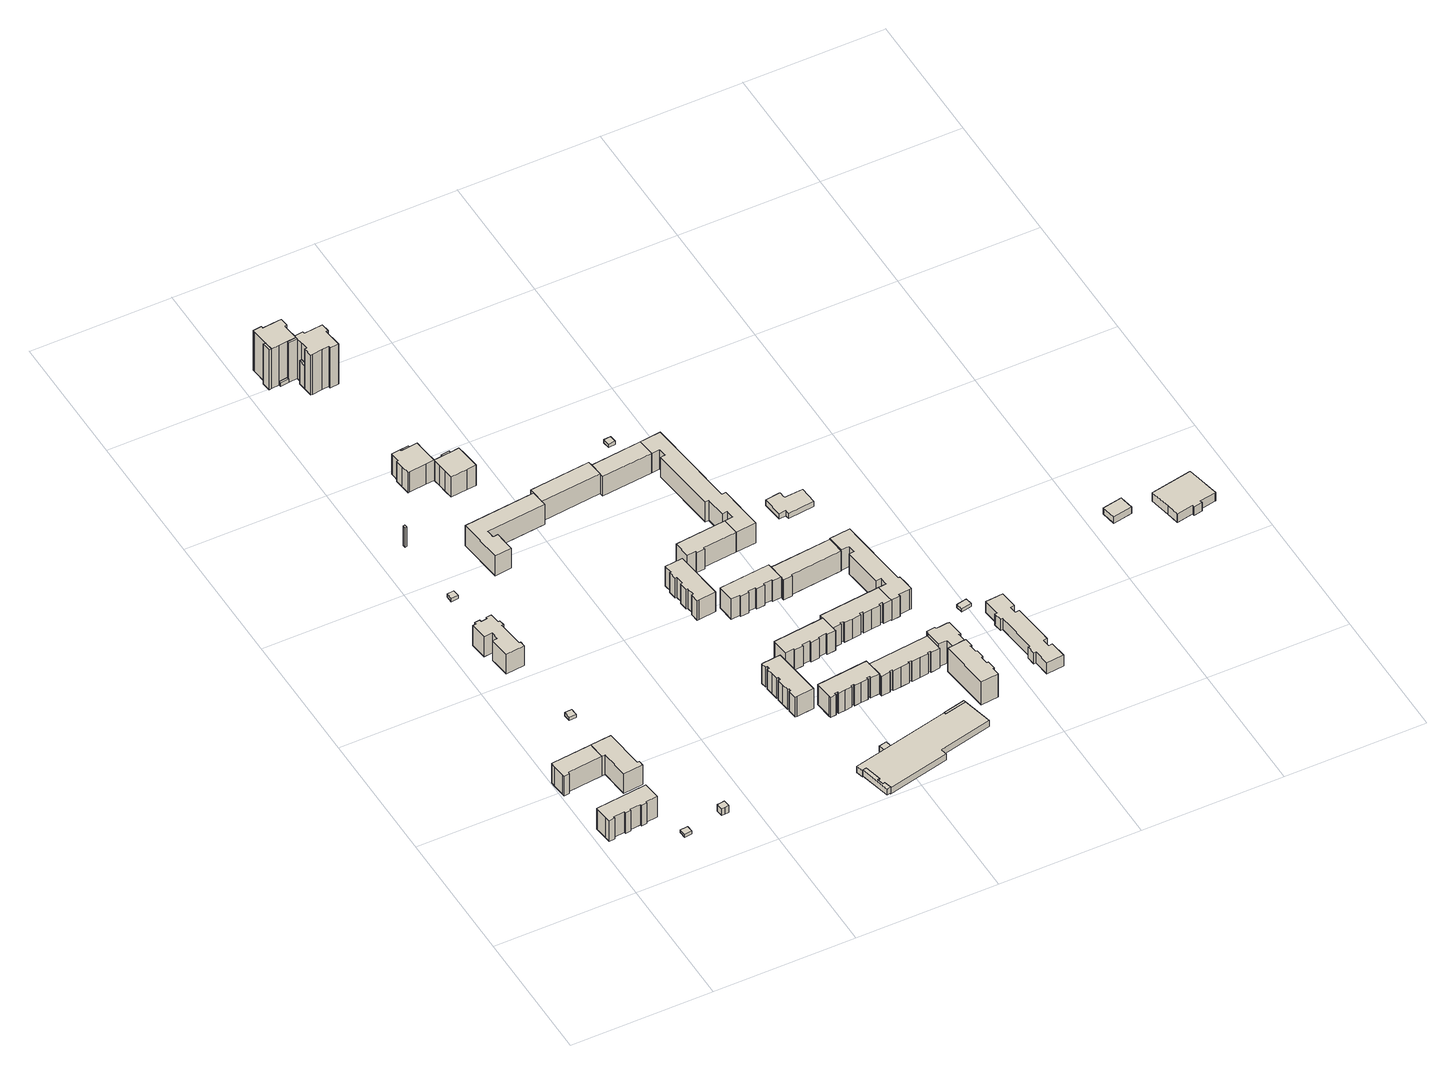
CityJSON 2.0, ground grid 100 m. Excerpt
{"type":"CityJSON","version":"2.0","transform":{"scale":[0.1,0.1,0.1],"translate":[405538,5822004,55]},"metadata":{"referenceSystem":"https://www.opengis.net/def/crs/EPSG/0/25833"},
"CityObjects":{
"building1":{"type":"Building","attributes":{"Gemeindeschluessel":"11000010","BezugspunktDach":"2200","function":"31001_1010","measuredHeight":17.61,"storeysAboveGround":5},"address":[{"country":"Germany","locality":"Berlin","thoroughfareNumber":"110, 112, 114","thoroughfareName":"Tangermünder Straße"}],"geometry":[{"type":"Solid","lod":"1","boundaries":[[[[0,1,2,3,4,5,6,7,8,9,10,11,12,13,14,15]],[[16,17,18,19,20,21,22,23,24,25,26,27,28,29,30,31]],[[16,31,15,14]],[[17,16,14,13]],[[18,17,13,12]],[[19,18,12,11]],[[20,19,11,10]],[[21,20,10,9]],[[22,21,9,8]],[[23,22,8,7]],[[24,23,7,6]],[[25,24,6,5]],[[26,25,5,4]],[[27,26,4,3]],[[28,27,3,2]],[[29,28,2,1]],[[30,29,1,0]],[[31,30,0,15]]]]}]},
"building2":{"type":"Building","attributes":{"Gemeindeschluessel":"11000010","BezugspunktDach":"2200","function":"31001_1010","measuredHeight":16.76,"storeysAboveGround":5},"address":[{"country":"Germany","locality":"Berlin","thoroughfareNumber":"14A, 14B","thoroughfareName":"Hellersdorfer Promenade"},{"country":"Germany","locality":"Berlin","thoroughfareNumber":"102, 104","thoroughfareName":"Tangermünder Straße"}],"geometry":[{"type":"Solid","lod":"1","boundaries":[[[[32,33,34,35,36,37,38,39,40]],[[41,42,43,44,45,46,47,48,49]],[[41,49,40,39]],[[42,41,39,38]],[[43,42,38,37]],[[44,43,37,36]],[[45,44,36,35]],[[46,45,35,34]],[[47,46,34,33]],[[48,47,33,32]],[[49,48,32,40]]]]}]},
"building3":{"type":"Building","attributes":{"Gemeindeschluessel":"11000010","BezugspunktDach":"2200","function":"31001_2523","measuredHeight":2.46,"storeysAboveGround":1},"address":[{"country":"Germany","locality":"Berlin","thoroughfareNumber":"110 (1)","thoroughfareName":"Tangermünder Straße"}],"geometry":[{"type":"Solid","lod":"1","boundaries":[[[[50,51,52,53]],[[54,55,56,57]],[[54,57,53,52]],[[55,54,52,51]],[[56,55,51,50]],[[57,56,50,53]]]]}]},
"building4":{"type":"Building","attributes":{"Gemeindeschluessel":"11000010","BezugspunktDach":"2200","function":"31001_1010","measuredHeight":16.7,"storeysAboveGround":5},"address":[{"country":"Germany","locality":"Berlin","thoroughfareNumber":"14C, 14D","thoroughfareName":"Hellersdorfer Promenade"},{"country":"Germany","locality":"Berlin","thoroughfareNumber":"106","thoroughfareName":"Tangermünder Straße"}],"geometry":[{"type":"Solid","lod":"1","boundaries":[[[[58,59,60,61,62,63,64,65]],[[66,67,68,69,70,71,72,73]],[[66,73,65,64]],[[67,66,64,63]],[[68,67,63,62]],[[69,68,62,61]],[[70,69,61,60]],[[71,70,60,59]],[[72,71,59,58]],[[73,72,58,65]]]]}]},
"building5":{"type":"Building","attributes":{"Gemeindeschluessel":"11000010","BezugspunktDach":"2200","function":"31001_2523","measuredHeight":2.69,"storeysAboveGround":1},"address":[{"country":"Germany","locality":"Berlin","thoroughfareNumber":"84 (1)","thoroughfareName":"Tangermünder Straße"}],"geometry":[{"type":"Solid","lod":"1","boundaries":[[[[74,75,76,77]],[[78,79,80,81]],[[78,81,77,76]],[[79,78,76,75]],[[80,79,75,74]],[[81,80,74,77]]]]}]},
"building6":{"type":"Building","attributes":{"Gemeindeschluessel":"11000010","BezugspunktDach":"2200","function":"51009_1610","measuredHeight":6.19,"storeysAboveGround":0},"address":[{"country":"Germany","locality":"Berlin"}],"geometry":[{"type":"Solid","lod":"1","boundaries":[[[[82,83,84,85,86,87]],[[88,89,90,91,92,93]],[[88,93,87,86]],[[89,88,86,85]],[[90,89,85,84]],[[91,90,84,83]],[[92,91,83,82]],[[93,92,82,87]]]]}]},
"building7":{"type":"Building","attributes":{"Gemeindeschluessel":"11000010","BezugspunktDach":"2200","function":"31001_1010","measuredHeight":16.79,"storeysAboveGround":5},"address":[{"country":"Germany","locality":"Berlin","thoroughfareNumber":"80, 82","thoroughfareName":"Tangermünder Straße"}],"geometry":[{"type":"Solid","lod":"1","boundaries":[[[[94,95,96,97,98,99,100,101,102,103,104,105,106,107,108,109,110,111,112,113,114]],[[115,116,117,118,119,120,121,122,123,124,125,126,127,128,129,130,131,132,133,134,135]],[[115,135,114,113]],[[116,115,113,112]],[[117,116,112,111]],[[118,117,111,110]],[[119,118,110,109]],[[120,119,109,108]],[[121,120,108,107]],[[122,121,107,106]],[[123,122,106,105]],[[124,123,105,104]],[[125,124,104,103]],[[126,125,103,102]],[[127,126,102,101]],[[128,127,101,100]],[[129,128,100,99]],[[130,129,99,98]],[[131,130,98,97]],[[132,131,97,96]],[[133,132,96,95]],[[134,133,95,94]],[[135,134,94,114]]]]}]},
"building8":{"type":"Building","attributes":{"Gemeindeschluessel":"11000010","BezugspunktDach":"2200","function":"31001_2523","measuredHeight":2.79,"storeysAboveGround":1},"address":[{"country":"Germany","locality":"Berlin","thoroughfareNumber":"58 (1)","thoroughfareName":"Tangermünder Straße"}],"geometry":[{"type":"Solid","lod":"1","boundaries":[[[[136,137,138,139]],[[140,141,142,143]],[[140,143,139,138]],[[141,140,138,137]],[[142,141,137,136]],[[143,142,136,139]]]]}]},
"building9":{"type":"Building","attributes":{"Gemeindeschluessel":"11000010","BezugspunktDach":"2200","function":"51009_1610","measuredHeight":16.73,"storeysAboveGround":0},"address":[{"country":"Germany","locality":"Berlin"}],"geometry":[{"type":"Solid","lod":"1","boundaries":[[[[144,145,146,147]],[[148,149,150,151]],[[148,151,147,146]],[[149,148,146,145]],[[150,149,145,144]],[[151,150,144,147]]]]}]},
"building10":{"type":"Building","attributes":{"Gemeindeschluessel":"11000010","BezugspunktDach":"2200","function":"31001_1010","measuredHeight":17.35,"storeysAboveGround":6},"address":[{"country":"Germany","locality":"Berlin","thoroughfareNumber":"51","thoroughfareName":"Tangermünder Straße"}],"geometry":[{"type":"Solid","lod":"1","boundaries":[[[[152,153,154,155,156,157,158,159,160,161,162,163,164,165,166,167]],[[168,169,170,171,172,173,174,175,176,177,178,179,180,181,182,183]],[[168,183,167,166]],[[169,168,166,165]],[[170,169,165,164]],[[171,170,164,163]],[[172,171,163,162]],[[173,172,162,161]],[[174,173,161,160]],[[175,174,160,159]],[[176,175,159,158]],[[177,176,158,157]],[[178,177,157,156]],[[179,178,156,155]],[[180,179,155,154]],[[181,180,154,153]],[[182,181,153,152]],[[183,182,152,167]]]]}]},
"building11":{"type":"Building","attributes":{"Gemeindeschluessel":"11000010","BezugspunktDach":"2200","function":"31001_1010","measuredHeight":16.9,"storeysAboveGround":5},"address":[{"country":"Germany","locality":"Berlin","thoroughfareNumber":"69","thoroughfareName":"Tangermünder Straße"},{"country":"Germany","locality":"Berlin","thoroughfareNumber":"2, 4, 6, 8","thoroughfareName":"Zerbster Straße"}],"geometry":[{"type":"Solid","lod":"1","boundaries":[[[[184,185,186,187,188,189,190,191,192]],[[193,194,195,196,197,198,199,200,201]],[[193,201,192,191]],[[194,193,191,190]],[[195,194,190,189]],[[196,195,189,188]],[[197,196,188,187]],[[198,197,187,186]],[[199,198,186,185]],[[200,199,185,184]],[[201,200,184,192]]]]}]},
"building12":{"type":"Building","attributes":{"Gemeindeschluessel":"11000010","BezugspunktDach":"2200","function":"51009_1610","measuredHeight":16.72,"storeysAboveGround":0},"address":[{"country":"Germany","locality":"Berlin"}],"geometry":[{"type":"Solid","lod":"1","boundaries":[[[[202,203,204,205]],[[206,207,208,209]],[[206,209,205,204]],[[207,206,204,203]],[[208,207,203,202]],[[209,208,202,205]]]]}]},
"building13":{"type":"Building","attributes":{"Gemeindeschluessel":"11000010","BezugspunktDach":"2200","function":"51009_1610","measuredHeight":2.84,"storeysAboveGround":0},"address":[{"country":"Germany","locality":"Berlin"}],"geometry":[{"type":"Solid","lod":"1","boundaries":[[[[210,211,212,213]],[[214,215,216,217]],[[214,217,213,212]],[[215,214,212,211]],[[216,215,211,210]],[[217,216,210,213]]]]}]},
"building14":{"type":"Building","attributes":{"Gemeindeschluessel":"11000010","function":"31001_1010"},"address":[{"country":"Germany","locality":"Berlin","thoroughfareNumber":"11","thoroughfareName":"Tangermünder Straße"}],"children":["building14-1","building14-2","building14-3"]},
"building14-1":{"type":"BuildingPart","attributes":{"BezugspunktDach":"2200","measuredHeight":34.03,"storeysAboveGround":12},"parents":["building14"],"geometry":[{"type":"Solid","lod":"1","boundaries":[[[[218,219,220,221,222,223,224,225,226,227,228,229,230,231,232]],[[233,234,235,236,237,238,239,240,241,242,243,244,245,246,247]],[[233,247,232,231]],[[234,233,231,230]],[[235,234,230,229]],[[236,235,229,228]],[[237,236,228,227]],[[238,237,227,226]],[[239,238,226,225]],[[240,239,225,224]],[[241,240,224,223]],[[243,242,222,221]],[[244,243,221,220]],[[246,245,219,218]],[[247,246,218,232]],[[242,241,223,222]],[[245,244,220,219]]]]}]},
"building14-2":{"type":"BuildingPart","attributes":{"BezugspunktDach":"2200","measuredHeight":34.03,"storeysAboveGround":12},"parents":["building14"],"geometry":[{"type":"Solid","lod":"1","boundaries":[[[[248,249,223,222]],[[241,250,251,242]],[[250,241,223,249]],[[251,250,249,248]],[[242,251,248,222]],[[241,242,222,223]]]]}]},
"building14-3":{"type":"BuildingPart","attributes":{"BezugspunktDach":"2200","measuredHeight":34.03,"storeysAboveGround":12},"parents":["building14"],"geometry":[{"type":"Solid","lod":"1","boundaries":[[[[252,220,219,253]],[[245,244,254,255]],[[245,255,253,219]],[[254,244,220,252]],[[255,254,252,253]],[[244,245,219,220]]]]}]},
"building15":{"type":"Building","attributes":{"Gemeindeschluessel":"11000010","BezugspunktDach":"2200","function":"51009_1610","measuredHeight":4.94,"storeysAboveGround":0},"address":[{"country":"Germany","locality":"Berlin"}],"geometry":[{"type":"Solid","lod":"1","boundaries":[[[[256,257,258,259,260,261,262,263]],[[264,265,266,267,268,269,270,271]],[[264,271,263,262]],[[265,264,262,261]],[[266,265,261,260]],[[267,266,260,259]],[[268,267,259,258]],[[269,268,258,257]],[[270,269,257,256]],[[271,270,256,263]]]]}]},
"building16":{"type":"Building","attributes":{"Gemeindeschluessel":"11000010","BezugspunktDach":"2200","function":"51009_1610","measuredHeight":19.76,"storeysAboveGround":0},"address":[{"country":"Germany","locality":"Berlin"}],"geometry":[{"type":"Solid","lod":"1","boundaries":[[[[272,273,274,275]],[[276,277,278,279]],[[276,279,275,274]],[[277,276,274,273]],[[278,277,273,272]],[[279,278,272,275]]]]}]},
"building17":{"type":"Building","attributes":{"Gemeindeschluessel":"11000010","BezugspunktDach":"2200","function":"31001_1010","measuredHeight":17.33,"storeysAboveGround":6},"address":[{"country":"Germany","locality":"Berlin","thoroughfareNumber":"53","thoroughfareName":"Tangermünder Straße"}],"geometry":[{"type":"Solid","lod":"1","boundaries":[[[[280,281,282,283,284,285,286,287,288,289,290,291]],[[292,293,294,295,296,297,298,299,300,301,302,178]],[[292,178,291,290]],[[293,292,290,289]],[[294,293,289,288]],[[295,294,288,287]],[[296,295,287,286]],[[297,296,286,285]],[[298,297,285,284]],[[299,298,284,283]],[[300,299,283,282]],[[301,300,282,281]],[[302,301,281,280]],[[178,302,280,291]]]]}]},
"building18":{"type":"Building","attributes":{"Gemeindeschluessel":"11000010","BezugspunktDach":"2200","function":"51009_1610","measuredHeight":17.05,"storeysAboveGround":0},"address":[{"country":"Germany","locality":"Berlin"}],"geometry":[{"type":"Solid","lod":"1","boundaries":[[[[290,289,303,304]],[[305,306,307,308]],[[305,308,304,303]],[[306,305,303,289]],[[307,306,289,290]],[[308,307,290,304]]]]}]},
"building19":{"type":"Building","attributes":{"Gemeindeschluessel":"11000010","BezugspunktDach":"2200","function":"31001_1010","measuredHeight":34.17,"storeysAboveGround":12},"address":[{"country":"Germany","locality":"Berlin","thoroughfareNumber":"13","thoroughfareName":"Tangermünder Straße"}],"geometry":[{"type":"Solid","lod":"1","boundaries":[[[[309,310,311,312,313,314,315,316,317,318,319,320,321,322,323,324,325,326,327]],[[328,329,330,331,332,333,334,335,336,337,338,339,340,341,342,343,344,345,346]],[[328,346,327,326]],[[329,328,326,325]],[[330,329,325,324]],[[331,330,324,323]],[[332,331,323,322]],[[333,332,322,321]],[[334,333,321,320]],[[335,334,320,319]],[[336,335,319,318]],[[337,336,318,317]],[[338,337,317,316]],[[339,338,316,315]],[[340,339,315,314]],[[341,340,314,313]],[[342,341,313,312]],[[343,342,312,311]],[[344,343,311,310]],[[345,344,310,309]],[[346,345,309,327]]]]}]},
"building20":{"type":"Building","attributes":{"Gemeindeschluessel":"11000010","BezugspunktDach":"2200","function":"31001_1010","measuredHeight":16.89,"storeysAboveGround":5},"address":[{"country":"Germany","locality":"Berlin","thoroughfareNumber":"80, 82, 84","thoroughfareName":"Zerbster Straße"}],"geometry":[{"type":"Solid","lod":"1","boundaries":[[[[347,348,349,350,351,352,353,354,355,356,357,358,359,360,361,362,363,364,365,366]],[[367,368,369,370,371,372,373,374,375,376,377,378,379,380,381,382,383,384,385,386]],[[367,386,366,365]],[[368,367,365,364]],[[369,368,364,363]],[[370,369,363,362]],[[371,370,362,361]],[[372,371,361,360]],[[373,372,360,359]],[[374,373,359,358]],[[375,374,358,357]],[[376,375,357,356]],[[377,376,356,355]],[[378,377,355,354]],[[379,378,354,353]],[[380,379,353,352]],[[381,380,352,351]],[[382,381,351,350]],[[383,382,350,349]],[[384,383,349,348]],[[385,384,348,347]],[[386,385,347,366]]]]}]},
"building21":{"type":"Building","attributes":{"Gemeindeschluessel":"11000010","BezugspunktDach":"2200","function":"51009_1610","measuredHeight":4.41,"storeysAboveGround":0},"address":[{"country":"Germany","locality":"Berlin"}],"geometry":[{"type":"Solid","lod":"1","boundaries":[[[[387,388,389,390]],[[391,392,393,394]],[[391,394,390,389]],[[392,391,389,388]],[[393,392,388,387]],[[394,393,387,390]]]]}]},
"building22":{"type":"Building","attributes":{"Gemeindeschluessel":"11000010","BezugspunktDach":"2200","function":"31001_1010","measuredHeight":16.78,"storeysAboveGround":5},"address":[{"country":"Germany","locality":"Berlin","thoroughfareNumber":"42, 44, 46","thoroughfareName":"Zerbster Straße"}],"geometry":[{"type":"Solid","lod":"1","boundaries":[[[[395,396,397,398,399,400,401,402,403,404,405,406,407,408,409]],[[410,411,412,413,414,415,416,417,418,419,420,421,422,423,424]],[[410,424,409,408]],[[411,410,408,407]],[[412,411,407,406]],[[413,412,406,405]],[[414,413,405,404]],[[415,414,404,403]],[[416,415,403,402]],[[417,416,402,401]],[[418,417,401,400]],[[419,418,400,399]],[[420,419,399,398]],[[421,420,398,397]],[[422,421,397,396]],[[423,422,396,395]],[[424,423,395,409]]]]}]},
"building23":{"type":"Building","attributes":{"Gemeindeschluessel":"11000010","BezugspunktDach":"2200","function":"31001_1010","measuredHeight":17.26,"storeysAboveGround":5},"address":[{"country":"Germany","locality":"Berlin","thoroughfareNumber":"86, 88, 90","thoroughfareName":"Zerbster Straße"}],"geometry":[{"type":"Solid","lod":"1","boundaries":[[[[425,426,427,428,429,430,431,432,433,434,435,436,437,438,439,440,441,442,443,444,445]],[[446,447,448,449,450,451,452,453,454,455,456,457,458,459,460,461,462,463,464,465,466]],[[446,466,445,444]],[[447,446,444,443]],[[448,447,443,442]],[[449,448,442,441]],[[450,449,441,440]],[[451,450,440,439]],[[452,451,439,438]],[[453,452,438,437]],[[454,453,437,436]],[[455,454,436,435]],[[456,455,435,434]],[[457,456,434,433]],[[458,457,433,432]],[[459,458,432,431]],[[460,459,431,430]],[[461,460,430,429]],[[462,461,429,428]],[[463,462,428,427]],[[464,463,427,426]],[[465,464,426,425]],[[466,465,425,445]]]]}]},
"building24":{"type":"Building","attributes":{"Gemeindeschluessel":"11000010","BezugspunktDach":"2200","function":"31001_2054","measuredHeight":5.13,"storeysAboveGround":1},"address":[{"country":"Germany","locality":"Berlin","thoroughfareNumber":"31","thoroughfareName":"Quedlinburger Straße"}],"geometry":[{"type":"Solid","lod":"1","boundaries":[[[[467,468,469,470,471,472,473,474,475,476,477,478,479,480]],[[481,482,483,484,485,486,487,488,489,490,491,492,493,494]],[[481,494,480,479]],[[482,481,479,478]],[[483,482,478,477]],[[484,483,477,476]],[[485,484,476,475]],[[486,485,475,474]],[[487,486,474,473]],[[488,487,473,472]],[[489,488,472,471]],[[490,489,471,470]],[[491,490,470,469]],[[492,491,469,468]],[[493,492,468,467]],[[494,493,467,480]]]]}]},
"building25":{"type":"Building","attributes":{"Gemeindeschluessel":"11000010","BezugspunktDach":"2200","function":"31001_1010","measuredHeight":16.86,"storeysAboveGround":5},"address":[{"country":"Germany","locality":"Berlin","thoroughfareNumber":"10, 12, 14","thoroughfareName":"Zerbster Straße"}],"geometry":[{"type":"Solid","lod":"1","boundaries":[[[[191,190,495,496,497,498]],[[499,500,501,194,193,502]],[[499,502,498,497]],[[500,499,497,496]],[[501,500,496,495]],[[194,501,495,190]],[[193,194,190,191]],[[502,193,191,498]]]]}]},
"building26":{"type":"Building","attributes":{"Gemeindeschluessel":"11000010","BezugspunktDach":"2200","function":"31001_1010","measuredHeight":16.88,"storeysAboveGround":5},"address":[{"country":"Germany","locality":"Berlin","thoroughfareNumber":"74, 76, 78","thoroughfareName":"Zerbster Straße"}],"geometry":[{"type":"Solid","lod":"1","boundaries":[[[[503,504,505,506,507,508,509,510,511,512,513,514,515,516,517,518,519]],[[520,521,522,523,524,525,526,527,528,529,530,531,532,533,534,535,536]],[[520,536,519,518]],[[521,520,518,517]],[[522,521,517,516]],[[523,522,516,515]],[[524,523,515,514]],[[525,524,514,513]],[[526,525,513,512]],[[527,526,512,511]],[[528,527,511,510]],[[529,528,510,509]],[[530,529,509,508]],[[531,530,508,507]],[[532,531,507,506]],[[533,532,506,505]],[[534,533,505,504]],[[535,534,504,503]],[[536,535,503,519]]]]}]},
"building27":{"type":"Building","attributes":{"Gemeindeschluessel":"11000010","BezugspunktDach":"2200","function":"31001_1010","measuredHeight":17.33,"storeysAboveGround":5},"address":[{"country":"Germany","locality":"Berlin","thoroughfareNumber":"48, 50, 52","thoroughfareName":"Zerbster Straße"}],"geometry":[{"type":"Solid","lod":"1","boundaries":[[[[537,538,539,540,541,542,543,544,545,546,547,548,549,550,551,552]],[[553,554,555,556,557,558,559,560,561,562,563,564,565,566,567,568]],[[553,568,552,551]],[[554,553,551,550]],[[555,554,550,549]],[[556,555,549,548]],[[557,556,548,547]],[[558,557,547,546]],[[559,558,546,545]],[[560,559,545,544]],[[561,560,544,543]],[[562,561,543,542]],[[563,562,542,541]],[[564,563,541,540]],[[565,564,540,539]],[[566,565,539,538]],[[567,566,538,537]],[[568,567,537,552]]]]}]},
"building28":{"type":"Building","attributes":{"Gemeindeschluessel":"11000010","BezugspunktDach":"2200","function":"31001_1010","measuredHeight":16.85,"storeysAboveGround":5},"address":[{"country":"Germany","locality":"Berlin","thoroughfareNumber":"36, 38, 40","thoroughfareName":"Zerbster Straße"}],"geometry":[{"type":"Solid","lod":"1","boundaries":[[[[569,570,571,572,573,574,575,576]],[[577,578,579,580,581,582,583,584]],[[577,584,576,575]],[[578,577,575,574]],[[579,578,574,573]],[[580,579,573,572]],[[581,580,572,571]],[[582,581,571,570]],[[583,582,570,569]],[[584,583,569,576]]]]}]},
"building29":{"type":"Building","attributes":{"Gemeindeschluessel":"11000010","BezugspunktDach":"2200","function":"51009_1610","measuredHeight":4.01,"storeysAboveGround":0},"address":[{"country":"Germany","locality":"Berlin"}],"geometry":[{"type":"Solid","lod":"1","boundaries":[[[[585,586,587,588]],[[589,590,591,592]],[[589,592,588,587]],[[590,589,587,586]],[[591,590,586,585]],[[592,591,585,588]]]]}]},
"building30":{"type":"Building","attributes":{"Gemeindeschluessel":"11000010","BezugspunktDach":"2200","function":"31001_1010","measuredHeight":16.83,"storeysAboveGround":5},"address":[{"country":"Germany","locality":"Berlin","thoroughfareNumber":"92, 94, 96","thoroughfareName":"Zerbster Straße"}],"geometry":[{"type":"Solid","lod":"1","boundaries":[[[[593,594,595,596,597,598,599,600,601,602,603,604,605,606,607,608,609,610,611,612,613,614]],[[615,616,617,618,619,620,621,622,623,624,625,626,627,628,629,630,631,632,633,634,635,636]],[[615,636,614,613]],[[616,615,613,612]],[[617,616,612,611]],[[618,617,611,610]],[[619,618,610,609]],[[620,619,609,608]],[[621,620,608,607]],[[622,621,607,606]],[[623,622,606,605]],[[624,623,605,604]],[[625,624,604,603]],[[626,625,603,602]],[[627,626,602,601]],[[628,627,601,600]],[[629,628,600,599]],[[630,629,599,598]],[[631,630,598,597]],[[632,631,597,596]],[[633,632,596,595]],[[634,633,595,594]],[[635,634,594,593]],[[636,635,593,614]]]]}]},
"building31":{"type":"Building","attributes":{"Gemeindeschluessel":"11000010","BezugspunktDach":"2200","function":"31001_1010","measuredHeight":16.88,"storeysAboveGround":5},"address":[{"country":"Germany","locality":"Berlin","thoroughfareNumber":"16, 18, 20","thoroughfareName":"Zerbster Straße"}],"geometry":[{"type":"Solid","lod":"1","boundaries":[[[[495,637,638,639,496]],[[640,641,642,501,500]],[[640,500,496,639]],[[641,640,639,638]],[[642,641,638,637]],[[501,642,637,495]],[[500,501,495,496]]]]}]},
"building32":{"type":"Building","attributes":{"Gemeindeschluessel":"11000010","BezugspunktDach":"2200","function":"31001_1010","measuredHeight":16.82,"storeysAboveGround":5},"address":[{"country":"Germany","locality":"Berlin","thoroughfareNumber":"68, 70, 72","thoroughfareName":"Zerbster Straße"}],"geometry":[{"type":"Solid","lod":"1","boundaries":[[[[518,517,516,643,644,645,646,647,648,649,650,651,652,653,654,655,656,657,658,659,660,661]],[[662,663,664,665,666,667,668,669,670,671,672,673,674,675,676,677,678,679,680,681,682,683]],[[662,683,661,660]],[[663,662,660,659]],[[664,663,659,658]],[[665,664,658,657]],[[666,665,657,656]],[[667,666,656,655]],[[668,667,655,654]],[[669,668,654,653]],[[670,669,653,652]],[[671,670,652,651]],[[672,671,651,650]],[[673,672,650,649]],[[674,673,649,648]],[[675,674,648,647]],[[676,675,647,646]],[[677,676,646,645]],[[678,677,645,644]],[[679,678,644,643]],[[680,679,643,516]],[[681,680,516,517]],[[682,681,517,518]],[[683,682,518,661]]]]}]},
"building33":{"type":"Building","attributes":{"Gemeindeschluessel":"11000010","BezugspunktDach":"2200","function":"31001_1010","measuredHeight":17.09,"storeysAboveGround":5},"address":[{"country":"Germany","locality":"Berlin","thoroughfareNumber":"54, 56, 58","thoroughfareName":"Zerbster Straße"}],"geometry":[{"type":"Solid","lod":"1","boundaries":[[[[549,548,684,685,686,687,688,689,550]],[[690,691,692,693,694,695,696,697,698]],[[690,698,550,689]],[[691,690,689,688]],[[692,691,688,687]],[[693,692,687,686]],[[694,693,686,685]],[[695,694,685,684]],[[696,695,684,548]],[[697,696,548,549]],[[698,697,549,550]]]]}]},
"building34":{"type":"Building","attributes":{"Gemeindeschluessel":"11000010","BezugspunktDach":"2200","function":"31001_2523","measuredHeight":2.67,"storeysAboveGround":1},"address":[{"country":"Germany","locality":"Berlin","thoroughfareNumber":"19","thoroughfareName":"Zerbster Straße"}],"geometry":[{"type":"Solid","lod":"1","boundaries":[[[[699,700,701,702]],[[703,704,705,706]],[[703,706,702,701]],[[704,703,701,700]],[[705,704,700,699]],[[706,705,699,702]]]]}]},
"building35":{"type":"Building","attributes":{"Gemeindeschluessel":"11000010","BezugspunktDach":"2200","function":"31001_1010","measuredHeight":16.93,"storeysAboveGround":5},"address":[{"country":"Germany","locality":"Berlin","thoroughfareNumber":"22, 24, 26, 28, 30, 32, 34","thoroughfareName":"Zerbster Straße"}],"geometry":[{"type":"Solid","lod":"1","boundaries":[[[[638,707,708,709,710,711,712,713,714,575,574,715,716,717,718,639]],[[719,720,721,722,723,724,725,726,727,728,729,730,731,732,733,734]],[[719,734,639,718]],[[720,719,718,717]],[[721,720,717,716]],[[722,721,716,715]],[[723,722,715,574]],[[724,723,574,575]],[[725,724,575,714]],[[726,725,714,713]],[[727,726,713,712]],[[728,727,712,711]],[[729,728,711,710]],[[730,729,710,709]],[[731,730,709,708]],[[732,731,708,707]],[[733,732,707,638]],[[734,733,638,639]]]]}]},
"building36":{"type":"Building","attributes":{"Gemeindeschluessel":"11000010","BezugspunktDach":"2200","function":"31001_1010","measuredHeight":19.82,"storeysAboveGround":6},"address":[{"country":"Germany","locality":"Berlin","thoroughfareNumber":"100, 102, 104","thoroughfareName":"Zerbster Straße"}],"geometry":[{"type":"Solid","lod":"1","boundaries":[[[[735,736,737,738,739,740,741,742,743,744,745,746,747,748,749,750]],[[751,752,753,754,755,756,757,758,759,760,761,762,763,764,765,766]],[[751,766,750,749]],[[752,751,749,748]],[[753,752,748,747]],[[754,753,747,746]],[[755,754,746,745]],[[756,755,745,744]],[[757,756,744,743]],[[758,757,743,742]],[[759,758,742,741]],[[760,759,741,740]],[[761,760,740,739]],[[762,761,739,738]],[[763,762,738,737]],[[764,763,737,736]],[[765,764,736,735]],[[766,765,735,750]]]]}]},
"building37":{"type":"Building","attributes":{"Gemeindeschluessel":"11000010","BezugspunktDach":"2200","function":"31001_1010","measuredHeight":19.65,"storeysAboveGround":6},"address":[{"country":"Germany","locality":"Berlin","thoroughfareNumber":"98","thoroughfareName":"Zerbster Straße"}],"geometry":[{"type":"Solid","lod":"1","boundaries":[[[[767,768,749,748,769,770,771,772,773,774,775,776,777,778,779]],[[780,781,782,783,784,785,786,787,788,789,790,791,792,616,615]],[[780,615,779,778]],[[781,780,778,777]],[[782,781,777,776]],[[783,782,776,775]],[[784,783,775,774]],[[785,784,774,773]],[[786,785,773,772]],[[787,786,772,771]],[[788,787,771,770]],[[789,788,770,769]],[[790,789,769,748]],[[791,790,748,749]],[[792,791,749,768]],[[616,792,768,767]],[[615,616,767,779]]]]}]},
"building38":{"type":"Building","attributes":{"Gemeindeschluessel":"11000010","BezugspunktDach":"2200","function":"31001_1010","measuredHeight":17.41,"storeysAboveGround":5},"address":[{"country":"Germany","locality":"Berlin","thoroughfareNumber":"60, 62, 64, 66","thoroughfareName":"Zerbster Straße"}],"geometry":[{"type":"Solid","lod":"1","boundaries":[[[[793,794,795,796,797,798,799,660,659,658,657,800,801,802,803,804,805,806,807,808]],[[809,810,811,812,813,814,815,816,817,818,819,820,821,822,823,824,825,826,827,828]],[[809,828,808,807]],[[810,809,807,806]],[[811,810,806,805]],[[812,811,805,804]],[[813,812,804,803]],[[814,813,803,802]],[[815,814,802,801]],[[816,815,801,800]],[[817,816,800,657]],[[818,817,657,658]],[[819,818,658,659]],[[820,819,659,660]],[[821,820,660,799]],[[822,821,799,798]],[[823,822,798,797]],[[824,823,797,796]],[[825,824,796,795]],[[826,825,795,794]],[[827,826,794,793]],[[828,827,793,808]]]]}]},
"building39":{"type":"Building","attributes":{"Gemeindeschluessel":"11000010","BezugspunktDach":"2200","function":"31001_2000","measuredHeight":4.48,"storeysAboveGround":1},"address":[{"country":"Germany","locality":"Berlin","thoroughfareNumber":"33","thoroughfareName":"Zerbster Straße"}],"geometry":[{"type":"Solid","lod":"1","boundaries":[[[[829,830,831,832,833,834,835,836,837,838,839,840]],[[841,842,843,844,845,846,847,848,849,850,851,852]],[[841,852,840,839]],[[842,841,839,838]],[[843,842,838,837]],[[844,843,837,836]],[[845,844,836,835]],[[846,845,835,834]],[[847,846,834,833]],[[848,847,833,832]],[[849,848,832,831]],[[850,849,831,830]],[[851,850,830,829]],[[852,851,829,840]]]]}]},
"building40":{"type":"Building","attributes":{"Gemeindeschluessel":"11000010","BezugspunktDach":"2200","function":"31001_2523","measuredHeight":2.53,"storeysAboveGround":1},"address":[{"country":"Germany","locality":"Berlin","thoroughfareNumber":"99 (1)","thoroughfareName":"Zerbster Straße"}],"geometry":[{"type":"Solid","lod":"1","boundaries":[[[[853,854,855,856]],[[857,858,859,860]],[[857,860,856,855]],[[858,857,855,854]],[[859,858,854,853]],[[860,859,853,856]]]]}]},
"building41":{"type":"Building","attributes":{"Gemeindeschluessel":"11000010","BezugspunktDach":"2200","function":"31001_3065","measuredHeight":9.38,"storeysAboveGround":2},"address":[{"country":"Germany","locality":"Berlin","thoroughfareNumber":"101, 99","thoroughfareName":"Zerbster Straße"}],"geometry":[{"type":"Solid","lod":"1","boundaries":[[[[861,862,863,864,865,866,867,868,869,870,871,872,873,874,875,876,877,878,879,880]],[[881,882,883,884,885,886,887,888,889,890,891,892,893,894,895,896,897,898,899,900]],[[881,900,880,879]],[[882,881,879,878]],[[883,882,878,877]],[[884,883,877,876]],[[885,884,876,875]],[[886,885,875,874]],[[887,886,874,873]],[[888,887,873,872]],[[889,888,872,871]],[[890,889,871,870]],[[891,890,870,869]],[[892,891,869,868]],[[893,892,868,867]],[[894,893,867,866]],[[895,894,866,865]],[[896,895,865,864]],[[897,896,864,863]],[[898,897,863,862]],[[899,898,862,861]],[[900,899,861,880]]]]}]},
"building42":{"type":"Building","attributes":{"Gemeindeschluessel":"11000010","BezugspunktDach":"2200","function":"31001_2512","measuredHeight":5.3,"storeysAboveGround":1},"address":[{"country":"Germany","locality":"Berlin","thoroughfareNumber":"3","thoroughfareName":"Oschatzer Ring"}],"geometry":[{"type":"Solid","lod":"1","boundaries":[[[[901,902,903,904]],[[905,906,907,908]],[[905,908,904,903]],[[906,905,903,902]],[[907,906,902,901]],[[908,907,901,904]]]]}]},
"building43":{"type":"Building","attributes":{"Gemeindeschluessel":"11000010","BezugspunktDach":"2200","function":"31001_3021","measuredHeight":7.22,"storeysAboveGround":2},"address":[{"country":"Germany","locality":"Berlin","thoroughfareNumber":"1 (1)","thoroughfareName":"Oschatzer Ring"}],"geometry":[{"type":"Solid","lod":"1","boundaries":[[[[909,910,911,912,913,914,915,916,917,918,919,920,921,922]],[[923,924,925,926,927,928,929,930,931,932,933,934,935,936]],[[923,936,922,921]],[[924,923,921,920]],[[925,924,920,919]],[[926,925,919,918]],[[927,926,918,917]],[[928,927,917,916]],[[929,928,916,915]],[[930,929,915,914]],[[931,930,914,913]],[[932,931,913,912]],[[933,932,912,911]],[[934,933,911,910]],[[935,934,910,909]],[[936,935,909,922]]]]}]}
},
"vertices":[
[58,599,186],[68,512,186],[72,476,186],[114,481,186],[112,493,186],[192,501,186],[194,489,186],[233,493,186],[232,505,186],[312,514,186],[313,502,186],[352,506,186],[351,518,186],[436,527,186],[423,650,186],[57,611,186],[423,650,10],[436,527,10],[351,518,10],[352,506,10],[313,502,10],[312,514,10],[232,505,10],[233,493,10],[194,489,10],[192,501,10],[112,493,10],[114,481,10],[72,476,10],[68,512,10],[58,599,10],[57,611,10],
[9,1062,180],[17,976,180],[19,962,180],[58,965,180],[57,981,180],[307,1006,180],[295,1128,180],[14,1100,180],[6,1099,180],[14,1100,13],[295,1128,13],[307,1006,13],[57,981,13],[58,965,13],[19,962,13],[17,976,13],[9,1062,13],[6,1099,13],
[497,284,39],[549,288,39],[545,337,39],[493,332,39],[545,337,14],[549,288,14],[497,284,14],[493,332,14],
[307,1006,181],[331,1008,181],[352,803,181],[491,818,181],[488,857,181],[474,856,181],[444,1142,181],[295,1128,181],[444,1142,14],[474,856,14],[488,857,14],[491,818,14],[352,803,14],[331,1008,14],[307,1006,14],[295,1128,14],
[363,1529,44],[414,1533,44],[409,1585,44],[358,1581,44],[409,1585,17],[414,1533,17],[363,1529,17],[358,1581,17],
[790,345,68],[816,348,68],[843,351,68],[838,400,68],[811,397,68],[784,394,68],[811,397,12],[838,400,12],[843,351,12],[816,348,12],[790,345,12],[784,394,12],
[171,2277,185],[231,2284,185],[238,2228,185],[201,2224,185],[218,2078,185],[352,2092,185],[348,2131,185],[336,2130,185],[315,2316,185],[330,2318,185],[325,2357,185],[311,2355,185],[304,2416,185],[302,2430,185],[266,2426,185],[267,2412,185],[221,2407,185],[219,2422,185],[183,2418,185],[184,2403,185],[157,2400,185],[184,2403,17],[183,2418,17],[219,2422,17],[221,2407,17],[267,2412,17],[266,2426,17],[302,2430,17],[304,2416,17],[311,2355,17],[325,2357,17],[330,2318,17],[315,2316,17],[336,2130,17],[348,2131,17],[352,2092,17],[218,2078,17],[201,2224,17],[238,2228,17],[231,2284,17],[171,2277,17],[157,2400,17],
[226,2802,45],[277,2806,45],[272,2855,45],[222,2851,45],[272,2855,17],[277,2806,17],[226,2802,17],[222,2851,17],
[203,3357,190],[216,3358,190],[214,3380,190],[200,3378,190],[214,3380,23],[216,3358,23],[203,3357,23],[200,3378,23],
[440,3831,199],[448,3770,199],[460,3771,199],[582,3785,199],[641,3791,199],[640,3803,199],[634,3853,199],[627,3913,199],[620,3974,199],[563,3967,199],[500,3960,199],[499,3972,199],[437,3964,199],[438,3953,199],[445,3893,199],[433,3891,199],[445,3893,26],[438,3953,26],[437,3964,26],[499,3972,26],[500,3960,26],[563,3967,26],[620,3974,26],[627,3913,26],[634,3853,26],[640,3803,26],[641,3791,26],[582,3785,26],[460,3771,26],[448,3770,26],[440,3831,26],[433,3891,26],
[572,2874,187],[692,2887,187],[677,3034,187],[641,3030,187],[636,3088,187],[1058,3131,187],[1055,3162,187],[1046,3254,187],[537,3200,187],[1046,3254,18],[1055,3162,18],[1058,3131,18],[636,3088,18],[641,3030,18],[677,3034,18],[692,2887,18],[572,2874,18],[537,3200,18],
[500,3960,196],[563,3967,196],[562,3980,196],[499,3972,196],[562,3980,28],[563,3967,28],[500,3960,28],[499,3972,28],
[204,4970,60],[264,4975,60],[262,4991,60],[203,4985,60],[262,4991,31],[264,4975,31],[204,4970,31],[203,4985,31],
[126,5162,370],[139,5041,370],[145,4979,370],[203,4985,370],[262,4991,370],[326,4998,370],[324,5012,370],[318,5074,370],[313,5117,370],[329,5119,370],[322,5181,370],[306,5180,370],[186,5168,370],[185,5183,370],[125,5177,370],[185,5183,30],[186,5168,30],[306,5180,30],[322,5181,30],[329,5119,30],[313,5117,30],[318,5074,30],[324,5012,30],[326,4998,30],[262,4991,30],[203,4985,30],[145,4979,30],[139,5041,30],[126,5162,30],[125,5177,30],
[264,4975,370],[328,4982,370],[328,4982,30],[264,4975,30],
[127,4978,370],[121,5040,370],[127,4978,30],[121,5040,30],
[1763,5,78],[1792,12,78],[1780,65,78],[1764,61,78],[1753,109,78],[1769,113,78],[1741,234,78],[1712,227,78],[1741,234,29],[1769,113,29],[1753,109,29],[1764,61,29],[1780,65,29],[1792,12,29],[1763,5,29],[1712,227,29],
[324,4879,229],[338,4881,229],[333,4935,229],[318,4934,229],[333,4935,31],[338,4881,31],[324,4879,31],[318,4934,31],
[643,3780,200],[648,3734,200],[655,3673,200],[662,3610,200],[781,3622,200],[846,3628,200],[839,3692,200],[832,3751,200],[825,3811,200],[760,3804,200],[702,3798,200],[641,3791,200],[702,3798,26],[760,3804,26],[825,3811,26],[832,3751,26],[839,3692,26],[846,3628,26],[781,3622,26],[662,3610,26],[655,3673,26],[648,3734,26],[643,3780,26],
[759,3817,200],[701,3810,200],[759,3817,29],[760,3804,29],[702,3798,29],[701,3810,29],
[331,4814,371],[345,4815,371],[418,4824,371],[464,4829,371],[466,4813,371],[528,4819,371],[527,4835,371],[513,4955,371],[529,4957,371],[522,5017,371],[507,5016,371],[388,5004,371],[387,5019,371],[324,5012,371],[326,4998,371],[328,4982,371],[333,4935,371],[338,4881,371],[324,4879,371],[338,4881,29],[333,4935,29],[328,4982,29],[326,4998,29],[324,5012,29],[387,5019,29],[388,5004,29],[507,5016,29],[522,5017,29],[529,4957,29],[513,4955,29],[527,4835,29],[528,4819,29],[466,4813,29],[464,4829,29],[418,4824,29],[345,4815,29],[331,4814,29],[324,4879,29],
[1560,1202,200],[1572,1203,200],[1574,1183,200],[1562,1182,200],[1567,1131,200],[1573,1083,200],[1585,1085,200],[1587,1064,200],[1575,1063,200],[1580,1014,200],[1586,964,200],[1598,966,200],[1600,947,200],[1588,946,200],[1595,880,200],[1608,882,200],[1731,895,200],[1690,1255,200],[1567,1242,200],[1555,1240,200],[1567,1242,31],[1690,1255,31],[1731,895,31],[1608,882,31],[1595,880,31],[1588,946,31],[1600,947,31],[1598,966,31],[1586,964,31],[1580,1014,31],[1575,1063,31],[1587,1064,31],[1585,1085,31],[1573,1083,31],[1567,1131,31],[1562,1182,31],[1574,1183,31],[1572,1203,31],[1560,1202,31],[1555,1240,31],
[1921,333,63],[1976,346,63],[1966,392,63],[1910,379,63],[1966,392,19],[1976,346,19],[1921,333,19],[1910,379,19],
[1454,2173,187],[1464,2174,187],[1471,2117,187],[1460,2115,187],[1466,2054,187],[1477,2055,187],[1484,1998,187],[1472,1996,187],[1479,1933,187],[1491,1934,187],[1614,1948,187],[1575,2308,187],[1451,2296,187],[1458,2234,187],[1448,2233,187],[1458,2234,19],[1451,2296,19],[1575,2308,19],[1614,1948,19],[1491,1934,19],[1479,1933,19],[1472,1996,19],[1484,1998,19],[1477,2055,19],[1466,2054,19],[1460,2115,19],[1471,2117,19],[1464,2174,19],[1454,2173,19],[1448,2233,19],
[1781,784,207],[1783,772,207],[1823,776,207],[1821,788,207],[1842,791,207],[1844,779,207],[1893,784,207],[1940,790,207],[1939,802,207],[1961,804,207],[1962,792,207],[2012,798,207],[2062,803,207],[2060,816,207],[2081,818,207],[2082,806,207],[2145,813,207],[2144,825,207],[2133,918,207],[2129,948,207],[1768,908,207],[2129,948,35],[2133,918,35],[2144,825,35],[2145,813,35],[2082,806,35],[2081,818,35],[2060,816,35],[2062,803,35],[2012,798,35],[1962,792,35],[1961,804,35],[1939,802,35],[1940,790,35],[1893,784,35],[1844,779,35],[1842,791,35],[1821,788,35],[1823,776,35],[1783,772,35],[1781,784,35],[1768,908,35],
[1712,227,70],[1741,234,70],[1769,113,70],[1753,109,70],[1764,61,70],[1780,65,70],[1792,12,70],[2238,114,70],[2227,162,70],[2611,250,70],[2561,464,70],[2402,428,70],[2399,443,70],[1700,282,70],[2399,443,18],[2402,428,18],[2561,464,18],[2611,250,18],[2227,162,18],[2238,114,18],[1792,12,18],[1780,65,18],[1764,61,18],[1753,109,18],[1769,113,18],[1741,234,18],[1712,227,18],[1700,282,18],
[1488,3208,187],[1478,3301,187],[1475,3332,187],[1043,3286,187],[1475,3332,18],[1478,3301,18],[1488,3208,18],[1043,3286,18],
[1732,1256,200],[1791,1263,200],[1792,1251,200],[1854,1258,200],[1852,1270,200],[1911,1276,200],[1912,1264,200],[1973,1271,200],[1972,1283,200],[2031,1289,200],[2033,1277,200],[2095,1284,200],[2093,1296,200],[2092,1310,200],[2090,1325,200],[2079,1418,200],[1718,1378,200],[2079,1418,31],[2090,1325,31],[2092,1310,31],[2093,1296,31],[2095,1284,31],[2033,1277,31],[2031,1289,31],[1972,1283,31],[1973,1271,31],[1912,1264,31],[1911,1276,31],[1852,1270,31],[1854,1258,31],[1792,1251,31],[1791,1263,31],[1732,1256,31],[1718,1378,31],
[1667,1840,193],[1728,1846,193],[1729,1834,193],[1789,1841,193],[1787,1853,193],[1845,1859,193],[1846,1847,193],[1906,1853,193],[1904,1865,193],[1965,1871,193],[1966,1860,193],[2029,1866,193],[2027,1878,193],[2017,1973,193],[2013,2000,193],[1654,1962,193],[2013,2000,20],[2017,1973,20],[2027,1878,20],[2029,1866,20],[1966,1860,20],[1965,1871,20],[1904,1865,20],[1906,1853,20],[1846,1847,20],[1845,1859,20],[1787,1853,20],[1789,1841,20],[1729,1834,20],[1728,1846,20],[1667,1840,20],[1654,1962,20],
[1616,2315,187],[1677,2321,187],[1678,2308,187],[1737,2314,187],[1735,2328,187],[1977,2353,187],[1964,2476,187],[1603,2438,187],[1964,2476,18],[1977,2353,18],[1735,2328,18],[1737,2314,18],[1678,2308,18],[1677,2321,18],[1616,2315,18],[1603,2438,18],
[2402,428,71],[2561,464,71],[2558,479,71],[2399,443,71],[2558,479,31],[2561,464,31],[2402,428,31],[2399,443,31],
[2144,825,208],[2145,813,208],[2147,795,208],[2148,785,208],[2210,792,208],[2209,801,208],[2231,804,208],[2232,794,208],[2292,800,208],[2352,807,208],[2351,817,208],[2373,819,208],[2374,809,208],[2436,816,208],[2495,822,208],[2494,833,208],[2514,835,208],[2515,825,208],[2581,832,208],[2580,842,208],[2566,966,208],[2133,918,208],[2566,966,39],[2580,842,39],[2581,832,39],[2515,825,39],[2514,835,39],[2494,833,39],[2495,822,39],[2436,816,39],[2374,809,39],[2373,819,39],[2351,817,39],[2352,807,39],[2292,800,39],[2232,794,39],[2231,804,39],[2209,801,39],[2210,792,39],[2148,785,39],[2147,795,39],[2145,813,39],[2144,825,39],[2133,918,39],
[1491,3180,187],[1853,3218,187],[1840,3341,187],[1840,3341,18],[1853,3218,18],[1491,3180,18],
[2153,1317,200],[2151,1331,200],[2175,1334,200],[2177,1319,200],[2237,1326,200],[2298,1332,200],[2296,1347,200],[2320,1349,200],[2321,1335,200],[2380,1341,200],[2442,1348,200],[2440,1362,200],[2466,1365,200],[2467,1351,200],[2527,1357,200],[2526,1371,200],[2523,1371,200],[2508,1493,200],[2076,1446,200],[2508,1493,32],[2523,1371,32],[2526,1371,32],[2527,1357,32],[2467,1351,32],[2466,1365,32],[2440,1362,32],[2442,1348,32],[2380,1341,32],[2321,1335,32],[2320,1349,32],[2296,1347,32],[2298,1332,32],[2237,1326,32],[2177,1319,32],[2175,1334,32],[2151,1331,32],[2153,1317,32],[2092,1310,32],[2090,1325,32],[2079,1418,32],[2076,1446,32],
[2031,1848,193],[2032,1837,193],[2095,1844,193],[2094,1855,193],[2464,1895,193],[2451,2019,193],[2451,2019,22],[2464,1895,22],[2094,1855,22],[2095,1844,22],[2032,1837,22],[2031,1848,22],[2029,1866,22],[2027,1878,22],[2017,1973,22],
[1728,3542,45],[1778,3548,45],[1772,3597,45],[1722,3593,45],[1772,3597,18],[1778,3548,18],[1728,3542,18],[1722,3593,18],
[1913,3225,187],[1921,3164,187],[1885,3160,187],[1938,2679,187],[1965,2682,187],[1983,2535,187],[2017,2540,187],[2024,2483,187],[2124,2369,187],[2089,2695,187],[2060,2691,187],[1989,3357,187],[1989,3357,17],[2060,2691,17],[2089,2695,17],[2124,2369,17],[1977,2353,17],[1964,2476,17],[2024,2483,17],[2017,2540,17],[1983,2535,17],[1965,2682,17],[1938,2679,17],[1885,3160,17],[1921,3164,17],[1913,3225,17],[1853,3218,17],[1840,3341,17],
[2651,424,235],[2775,438,235],[2768,496,235],[2779,497,235],[2772,558,235],[2761,557,235],[2755,616,235],[2766,617,235],[2759,679,235],[2748,678,235],[2742,736,235],[2752,737,235],[2745,800,235],[2735,799,235],[2648,789,235],[2611,785,235],[2648,789,37],[2735,799,37],[2745,800,37],[2752,737,37],[2742,736,37],[2748,678,37],[2759,679,37],[2766,617,37],[2755,616,37],[2761,557,37],[2772,558,37],[2779,497,37],[2768,496,37],[2775,438,37],[2651,424,37],[2611,785,37],
[2580,842,235],[2640,849,235],[2728,858,235],[2741,859,235],[2734,920,235],[2727,980,235],[2715,979,235],[2715,982,235],[2631,973,235],[2629,986,235],[2567,979,235],[2568,966,235],[2566,966,235],[2568,966,39],[2567,979,39],[2629,986,39],[2631,973,39],[2715,982,39],[2715,979,39],[2727,980,39],[2734,920,39],[2741,859,39],[2728,858,39],[2735,799,39],[2648,789,39],[2640,849,39],
[2464,1895,200],[2524,1901,200],[2530,1846,200],[2493,1842,200],[2526,1552,200],[2562,1556,200],[2568,1499,200],[2590,1364,200],[2588,1378,200],[2671,1387,200],[2683,1388,200],[2676,1452,200],[2669,1511,200],[2656,1510,200],[2600,2035,200],[2451,2019,200],[2600,2035,26],[2656,1510,26],[2669,1511,26],[2676,1452,26],[2683,1388,26],[2671,1387,26],[2588,1378,26],[2590,1364,26],[2527,1357,26],[2526,1371,26],[2523,1371,26],[2508,1493,26],[2568,1499,26],[2562,1556,26],[2526,1552,26],[2493,1842,26],[2530,1846,26],[2524,1901,26],[2464,1895,26],[2451,2019,26],
[2350,2481,66],[2398,2486,66],[2402,2458,66],[2589,2476,66],[2579,2604,66],[2472,2596,66],[2447,2594,66],[2444,2617,66],[2443,2630,66],[2442,2643,66],[2436,2643,66],[2333,2629,66],[2436,2643,21],[2442,2643,21],[2443,2630,21],[2444,2617,21],[2447,2594,21],[2472,2596,21],[2579,2604,21],[2589,2476,21],[2402,2458,21],[2398,2486,21],[2350,2481,21],[2333,2629,21],
[2939,1209,61],[3013,1224,61],[3003,1273,61],[2929,1257,61],[3003,1273,36],[3013,1224,36],[2939,1209,36],[2929,1257,36],
[3073,955,123],[3089,956,123],[3120,661,123],[3105,660,123],[3111,596,123],[3127,597,123],[3140,480,123],[3264,493,123],[3251,614,123],[3222,611,123],[3215,668,123],[3245,671,123],[3213,972,123],[3182,969,123],[3176,1024,123],[3207,1027,123],[3194,1150,123],[3069,1139,123],[3082,1017,123],[3066,1015,123],[3082,1017,29],[3069,1139,29],[3194,1150,29],[3207,1027,29],[3176,1024,29],[3182,969,29],[3213,972,29],[3245,671,29],[3215,668,29],[3222,611,29],[3251,614,29],[3264,493,29],[3140,480,29],[3127,597,29],[3111,596,29],[3105,660,29],[3120,661,29],[3089,956,29],[3073,955,29],[3066,1015,29],
[4135,1451,91],[4273,1477,91],[4255,1579,91],[4117,1553,91],[4255,1579,38],[4273,1477,38],[4135,1451,38],[4117,1553,38],
[4458,1346,125],[4475,1257,125],[4478,1258,125],[4594,1280,125],[4597,1264,125],[4658,1276,125],[4655,1291,125],[4770,1313,125],[4773,1314,125],[4757,1395,125],[4726,1553,125],[4723,1553,125],[4431,1498,125],[4428,1498,125],[4431,1498,53],[4723,1553,53],[4726,1553,53],[4757,1395,53],[4773,1314,53],[4770,1313,53],[4655,1291,53],[4658,1276,53],[4597,1264,53],[4594,1280,53],[4478,1258,53],[4475,1257,53],[4458,1346,53],[4428,1498,53]
]}
